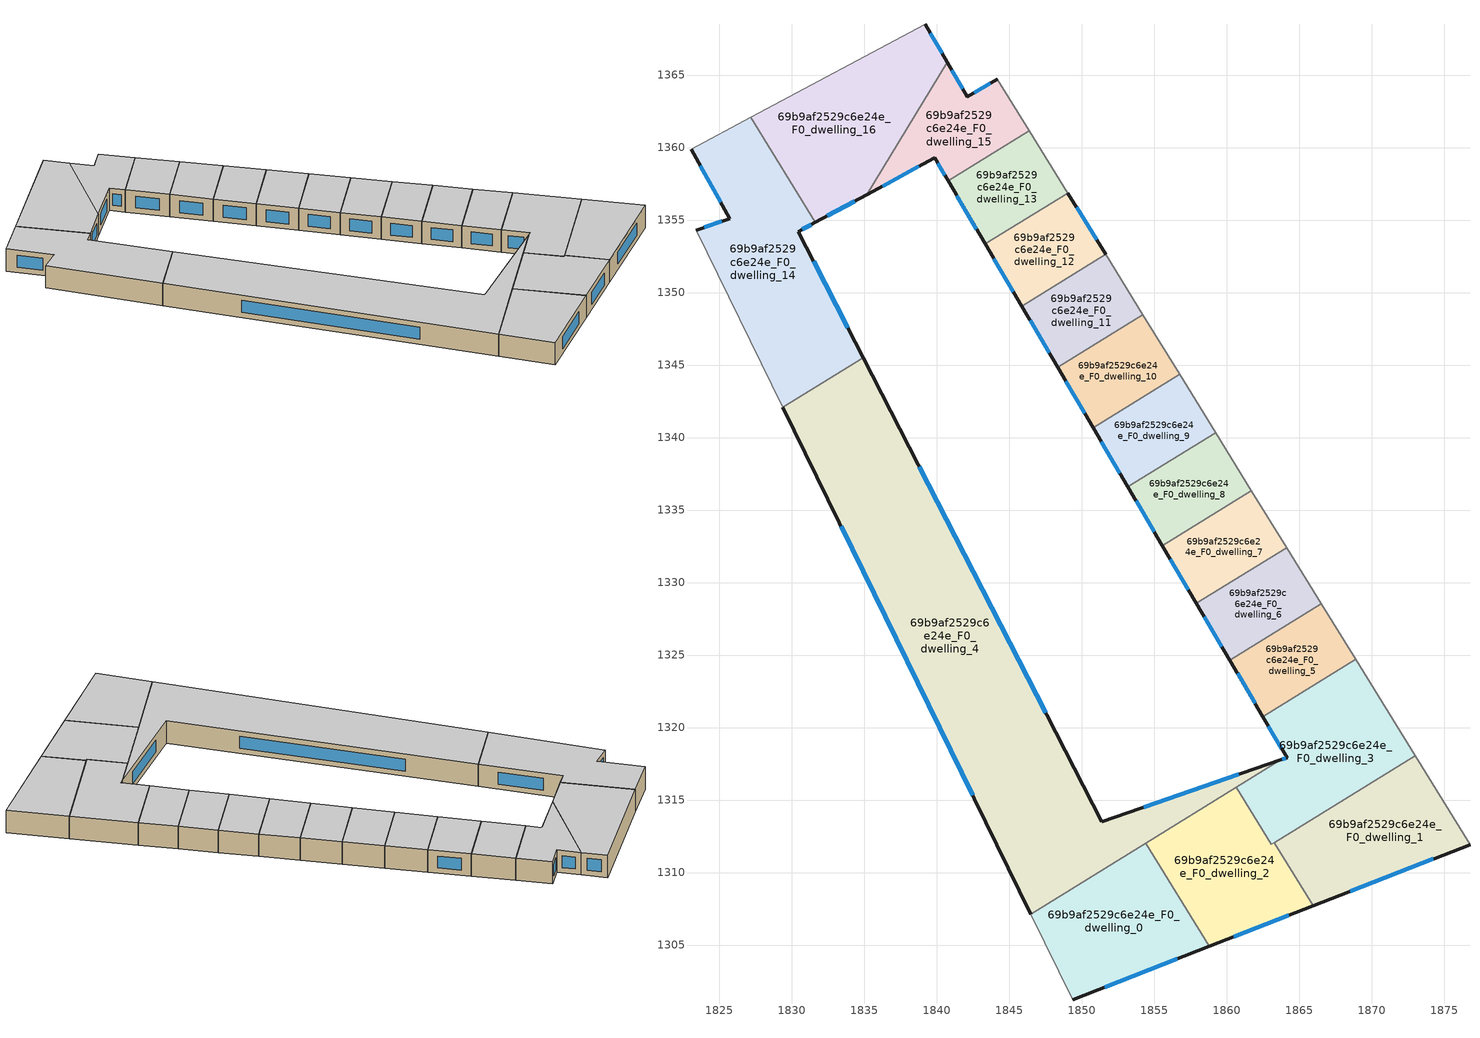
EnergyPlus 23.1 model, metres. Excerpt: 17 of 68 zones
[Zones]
69b9af2529c6e24e_F0_dwelling_0
 floor ground (EU_floor_Construction): 1854.4,1312.01 1858.78,1304.91 1849.38,1301.23 1846.49,1307.13 z0
 wall outside (EU_wall_Construction): 1849.38,1301.23 1858.78,1304.91 z0:3
 wall to 69b9af2529c6e24e_F0_dwelling_2 (EU_wall_Construction): 1858.78,1304.91 1854.4,1312.01 z0:3
 wall adiabatic (EU_wall_Construction): 1846.49,1307.13 1849.38,1301.23 z0:3
 wall to 69b9af2529c6e24e_F0_dwelling_4 (EU_wall_Construction): 1854.4,1312.01 1846.49,1307.13 z0:3
 window (EU_Window_Construction): 1851.59,1302.09 1856.58,1304.04 z0.7:2.3
 ceiling to 69b9af2529c6e24e_F1_dwelling_0 (EU_floor_Construction): 1858.78,1304.91 1854.4,1312.01 1846.49,1307.13 1849.38,1301.23 z3
69b9af2529c6e24e_F0_dwelling_1
 floor ground (EU_floor_Construction): 1872.99,1318.05 1876.77,1311.93 1865.96,1307.71 1863.28,1312.06 z0
 wall outside (EU_wall_Construction): 1865.96,1307.71 1876.77,1311.93 z0:3
 wall adiabatic (EU_wall_Construction): 1876.77,1311.93 1872.99,1318.05 z0:3
 wall to 69b9af2529c6e24e_F0_dwelling_2 (EU_wall_Construction): 1863.28,1312.06 1865.96,1307.71 z0:3
 wall to 69b9af2529c6e24e_F0_dwelling_3 (EU_wall_Construction): 1872.99,1318.05 1863.28,1312.06 z0:3
 window (EU_Window_Construction): 1868.5,1308.7 1874.23,1310.94 z0.7:2.3
 ceiling to 69b9af2529c6e24e_F1_dwelling_1 (EU_floor_Construction): 1876.77,1311.93 1872.99,1318.05 1863.28,1312.06 1865.96,1307.71 z3
69b9af2529c6e24e_F0_dwelling_10
 floor ground (EU_floor_Construction): 1854.21,1348.47 1856.74,1344.37 1850.78,1340.68 1848.33,1344.84 z0
 wall outside (EU_wall_Construction): 1848.33,1344.84 1850.78,1340.68 z0:3
 wall to 69b9af2529c6e24e_F0_dwelling_11 (EU_wall_Construction): 1854.21,1348.47 1848.33,1344.84 z0:3
 wall adiabatic (EU_wall_Construction): 1856.74,1344.37 1854.21,1348.47 z0:3
 wall to 69b9af2529c6e24e_F0_dwelling_9 (EU_wall_Construction): 1850.78,1340.68 1856.74,1344.37 z0:3
 window (EU_Window_Construction): 1848.91,1343.87 1850.2,1341.66 z0.7:2.3
 ceiling to 69b9af2529c6e24e_F1_dwelling_10 (EU_floor_Construction): 1856.74,1344.37 1854.21,1348.47 1848.33,1344.84 1850.78,1340.68 z3
69b9af2529c6e24e_F0_dwelling_11
 floor ground (EU_floor_Construction): 1851.64,1352.63 1854.21,1348.47 1848.33,1344.84 1845.85,1349.06 z0
 wall outside (EU_wall_Construction): 1845.85,1349.06 1848.33,1344.84 z0:3
 wall to 69b9af2529c6e24e_F0_dwelling_12 (EU_wall_Construction): 1851.64,1352.63 1845.85,1349.06 z0:3
 wall adiabatic (EU_wall_Construction): 1854.21,1348.47 1851.64,1352.63 z0:3
 window (EU_Window_Construction): 1846.44,1348.07 1847.75,1345.83 z0.7:2.3
 ceiling to 69b9af2529c6e24e_F1_dwelling_11 (EU_floor_Construction): 1854.21,1348.47 1851.64,1352.63 1845.85,1349.06 1848.33,1344.84 z3
69b9af2529c6e24e_F0_dwelling_12
 floor ground (EU_floor_Construction): 1849.03,1356.86 1851.64,1352.63 1845.85,1349.06 1843.34,1353.35 z0
 wall outside (EU_wall_Construction): 1851.64,1352.63 1849.03,1356.86 / 1843.34,1353.35 1845.85,1349.06 z0:3
 wall to 69b9af2529c6e24e_F0_dwelling_13 (EU_wall_Construction): 1849.03,1356.86 1843.34,1353.35 z0:3
 window (EU_Window_Construction): 1851.02,1353.62 1849.64,1355.86 / 1843.93,1352.34 1845.26,1350.07 z0.7:2.3
 ceiling to 69b9af2529c6e24e_F1_dwelling_12 (EU_floor_Construction): 1851.64,1352.63 1849.03,1356.86 1843.34,1353.35 1845.85,1349.06 z3
69b9af2529c6e24e_F0_dwelling_13
 floor ground (EU_floor_Construction): 1846.37,1361.15 1849.03,1356.86 1843.34,1353.35 1840.78,1357.7 z0
 wall outside (EU_wall_Construction): 1840.78,1357.7 1843.34,1353.35 z0:3
 wall to 69b9af2529c6e24e_F0_dwelling_15 (EU_wall_Construction): 1846.37,1361.15 1840.78,1357.7 z0:3
 wall adiabatic (EU_wall_Construction): 1849.03,1356.86 1846.37,1361.15 z0:3
 window (EU_Window_Construction): 1841.38,1356.68 1842.74,1354.37 z0.7:2.3
 ceiling to 69b9af2529c6e24e_F1_dwelling_13 (EU_floor_Construction): 1849.03,1356.86 1846.37,1361.15 1840.78,1357.7 1843.34,1353.35 z3
69b9af2529c6e24e_F0_dwelling_14
 floor ground (EU_floor_Construction): 1827.15,1362.07 1831.62,1354.83 1830.46,1354.2 1834.92,1345.51 1829.39,1342.1 1823.41,1354.31 1825.72,1355.08 1823.05,1359.89 z0
 wall outside (EU_wall_Construction): 1823.05,1359.89 1825.72,1355.08 1823.41,1354.31 / 1834.92,1345.51 1830.46,1354.2 1831.62,1354.83 z0:3
 wall adiabatic (EU_wall_Construction): 1827.15,1362.07 1823.05,1359.89 / 1823.41,1354.31 1829.39,1342.1 z0:3
 wall to 69b9af2529c6e24e_F0_dwelling_16 (EU_wall_Construction): 1831.62,1354.83 1827.15,1362.07 z0:3
 wall to 69b9af2529c6e24e_F0_dwelling_4 (EU_wall_Construction): 1829.39,1342.1 1834.92,1345.51 z0:3
 window (EU_Window_Construction): 1825.18,1354.9 1823.95,1354.49 / 1823.67,1358.76 1825.09,1356.21 / 1830.73,1354.35 1831.35,1354.68 / 1833.87,1347.55 1831.51,1352.16 z0.7:2.3
 ceiling to 69b9af2529c6e24e_F1_dwelling_14 (EU_floor_Construction): 1834.92,1345.51 1830.46,1354.2 1831.62,1354.83 1827.15,1362.07 1823.05,1359.89 1825.72,1355.08 1823.41,1354.31 1829.39,1342.1 z3
69b9af2529c6e24e_F0_dwelling_15
 floor ground (EU_floor_Construction): 1844.17,1364.72 1846.37,1361.15 1840.78,1357.7 1839.84,1359.29 1835.15,1356.75 1840.72,1365.89 1842.11,1363.48 z0
 wall outside (EU_wall_Construction): 1835.15,1356.75 1839.84,1359.29 1840.78,1357.7 / 1844.17,1364.72 1842.11,1363.48 1840.72,1365.89 z0:3
 wall adiabatic (EU_wall_Construction): 1846.37,1361.15 1844.17,1364.72 z0:3
 wall to 69b9af2529c6e24e_F0_dwelling_16 (EU_wall_Construction): 1840.72,1365.89 1835.15,1356.75 z0:3
 window (EU_Window_Construction): 1840.06,1358.92 1840.56,1358.08 / 1836.26,1357.34 1838.74,1358.69 / 1841.78,1364.05 1841.04,1365.32 / 1843.69,1364.43 1842.6,1363.77 z0.7:2.3
 ceiling to 69b9af2529c6e24e_F1_dwelling_15 (EU_floor_Construction): 1846.37,1361.15 1844.17,1364.72 1842.11,1363.48 1840.72,1365.89 1835.15,1356.75 1839.84,1359.29 1840.78,1357.7 z3
69b9af2529c6e24e_F0_dwelling_16
 floor ground (EU_floor_Construction): 1839.2,1368.49 1840.72,1365.89 1835.15,1356.75 1831.62,1354.83 1827.15,1362.07 z0
 wall outside (EU_wall_Construction): 1840.72,1365.89 1839.2,1368.49 / 1831.62,1354.83 1835.15,1356.75 z0:3
 wall adiabatic (EU_wall_Construction): 1839.2,1368.49 1827.15,1362.07 z0:3
 window (EU_Window_Construction): 1840.36,1366.5 1839.56,1367.88 / 1832.45,1355.28 1834.32,1356.3 z0.7:2.3
 ceiling to 69b9af2529c6e24e_F1_dwelling_16 (EU_floor_Construction): 1835.15,1356.75 1840.72,1365.89 1839.2,1368.49 1827.15,1362.07 1831.62,1354.83 z3
69b9af2529c6e24e_F0_dwelling_2
 floor ground (EU_floor_Construction): 1863.28,1312.06 1865.96,1307.71 1858.78,1304.91 1854.4,1312.01 1860.65,1315.87 1863.08,1311.94 z0
 wall outside (EU_wall_Construction): 1858.78,1304.91 1865.96,1307.71 z0:3
 wall to 69b9af2529c6e24e_F0_dwelling_3 (EU_wall_Construction): 1863.28,1312.06 1863.08,1311.94 1860.65,1315.87 z0:3
 wall to 69b9af2529c6e24e_F0_dwelling_4 (EU_wall_Construction): 1860.65,1315.87 1854.4,1312.02 z0:3
 window (EU_Window_Construction): 1860.47,1305.56 1864.28,1307.05 z0.7:2.3
 ceiling to 69b9af2529c6e24e_F1_dwelling_2 (EU_floor_Construction): 1865.96,1307.71 1863.28,1312.06 1863.08,1311.94 1860.65,1315.87 1854.4,1312.01 1858.78,1304.91 z3
69b9af2529c6e24e_F0_dwelling_3
 floor ground (EU_floor_Construction): 1868.88,1324.71 1872.99,1318.05 1863.08,1311.94 1860.65,1315.87 1863.72,1317.76 1864.15,1317.91 1862.48,1320.76 z0
 wall outside (EU_wall_Construction): 1862.48,1320.76 1864.15,1317.91 1863.72,1317.76 z0:3
 wall to 69b9af2529c6e24e_F0_dwelling_5 (EU_wall_Construction): 1868.88,1324.71 1862.48,1320.76 z0:3
 wall adiabatic (EU_wall_Construction): 1872.99,1318.05 1868.88,1324.71 z0:3
 wall to 69b9af2529c6e24e_F0_dwelling_4 (EU_wall_Construction): 1863.72,1317.76 1860.65,1315.87 z0:3
 window (EU_Window_Construction): 1864.05,1317.88 1863.82,1317.8 / 1862.88,1320.09 1863.76,1318.58 z0.7:2.3
 ceiling to 69b9af2529c6e24e_F1_dwelling_3 (EU_floor_Construction): 1872.99,1318.05 1868.88,1324.71 1862.48,1320.76 1864.15,1317.91 1863.72,1317.76 1860.65,1315.87 1863.08,1311.94 z3
69b9af2529c6e24e_F0_dwelling_4
 floor ground (EU_floor_Construction): 1863.72,1317.76 1846.49,1307.13 1829.39,1342.1 1834.92,1345.51 1851.38,1313.5 z0
 wall outside (EU_wall_Construction): 1863.72,1317.76 1851.38,1313.5 1834.92,1345.51 / 1829.39,1342.1 1846.49,1307.13 z0:3
 window (EU_Window_Construction): 1860.82,1316.76 1854.28,1314.5 / 1833.4,1333.89 1842.47,1315.35 / 1847.51,1321.02 1838.79,1338 z0.7:2.3
 ceiling to 69b9af2529c6e24e_F1_dwelling_4 (EU_floor_Construction): 1863.72,1317.76 1851.38,1313.5 1834.92,1345.51 1829.39,1342.1 1846.49,1307.13 z3
69b9af2529c6e24e_F0_dwelling_5
 floor ground (EU_floor_Construction): 1866.52,1328.53 1868.88,1324.71 1862.48,1320.76 1860.2,1324.64 z0
 wall outside (EU_wall_Construction): 1860.2,1324.64 1862.48,1320.76 z0:3
 wall to 69b9af2529c6e24e_F0_dwelling_6 (EU_wall_Construction): 1866.52,1328.53 1860.2,1324.64 z0:3
 wall adiabatic (EU_wall_Construction): 1868.88,1324.71 1866.52,1328.53 z0:3
 window (EU_Window_Construction): 1860.74,1323.73 1861.95,1321.67 z0.7:2.3
 ceiling to 69b9af2529c6e24e_F1_dwelling_5 (EU_floor_Construction): 1868.88,1324.71 1866.52,1328.53 1860.2,1324.64 1862.48,1320.76 z3
69b9af2529c6e24e_F0_dwelling_6
 floor ground (EU_floor_Construction): 1864.12,1332.41 1866.52,1328.53 1860.2,1324.64 1857.9,1328.57 z0
 wall outside (EU_wall_Construction): 1857.9,1328.57 1860.2,1324.64 z0:3
 wall to 69b9af2529c6e24e_F0_dwelling_7 (EU_wall_Construction): 1864.12,1332.41 1857.9,1328.57 z0:3
 wall adiabatic (EU_wall_Construction): 1866.52,1328.53 1864.12,1332.41 z0:3
 window (EU_Window_Construction): 1858.44,1327.64 1859.66,1325.56 z0.7:2.3
 ceiling to 69b9af2529c6e24e_F1_dwelling_6 (EU_floor_Construction): 1866.52,1328.53 1864.12,1332.41 1857.9,1328.57 1860.2,1324.64 z3
69b9af2529c6e24e_F0_dwelling_7
 floor ground (EU_floor_Construction): 1861.7,1336.34 1864.12,1332.41 1857.9,1328.57 1855.55,1332.55 z0
 wall outside (EU_wall_Construction): 1855.55,1332.55 1857.9,1328.57 z0:3
 wall to 69b9af2529c6e24e_F0_dwelling_8 (EU_wall_Construction): 1861.7,1336.34 1855.55,1332.55 z0:3
 wall adiabatic (EU_wall_Construction): 1864.12,1332.41 1861.7,1336.34 z0:3
 window (EU_Window_Construction): 1856.1,1331.61 1857.35,1329.5 z0.7:2.3
 ceiling to 69b9af2529c6e24e_F1_dwelling_7 (EU_floor_Construction): 1864.12,1332.41 1861.7,1336.34 1855.55,1332.55 1857.9,1328.57 z3
69b9af2529c6e24e_F0_dwelling_8
 floor ground (EU_floor_Construction): 1859.24,1340.32 1861.7,1336.34 1855.55,1332.55 1853.18,1336.59 z0
 wall outside (EU_wall_Construction): 1853.18,1336.59 1855.55,1332.55 z0:3
 wall to 69b9af2529c6e24e_F0_dwelling_9 (EU_wall_Construction): 1859.24,1340.32 1853.18,1336.59 z0:3
 wall adiabatic (EU_wall_Construction): 1861.7,1336.34 1859.24,1340.32 z0:3
 window (EU_Window_Construction): 1853.74,1335.64 1855,1333.5 z0.7:2.3
 ceiling to 69b9af2529c6e24e_F1_dwelling_8 (EU_floor_Construction): 1861.7,1336.34 1859.24,1340.32 1853.18,1336.59 1855.55,1332.55 z3
69b9af2529c6e24e_F0_dwelling_9
 floor ground (EU_floor_Construction): 1856.74,1344.37 1859.24,1340.32 1853.18,1336.59 1850.78,1340.68 z0
 wall outside (EU_wall_Construction): 1850.78,1340.68 1853.18,1336.59 z0:3
 wall adiabatic (EU_wall_Construction): 1859.24,1340.32 1856.74,1344.37 z0:3
 window (EU_Window_Construction): 1851.34,1339.72 1852.62,1337.55 z0.7:2.3
 ceiling to 69b9af2529c6e24e_F1_dwelling_9 (EU_floor_Construction): 1859.24,1340.32 1856.74,1344.37 1850.78,1340.68 1853.18,1336.59 z3
[Building]
EU S2 Campaign: North Axis=0; Terrain=City; Solar Distribution=FullExterior
[Site:Location]
Budapest.Ferenc.Liszt.Intl.AP: Latitude=47.437; Longitude=19.256; Time Zone=1; Elevation=185
[SizingPeriod:WeatherFileDays]
AnnualSizingPeriod: Begin Month=1; Begin Day of Month=1; End Month=12; End Day of Month=31; Day of Week for Start Day=Monday; Use Weather File Daylight Saving Period=No; Use Weather File Rain and Snow Indicators=No
[MATERIAL]
EU_InternalMass_Material: Roughness=MediumRough; Thickness=0.1; Conductivity=1; Density=1800; Specific Heat=900; Thermal Absorptance=0.9; Solar Absorptance=0.7; Visible Absorptance=0.7
[MATERIAL:NOMASS] Roughness=MediumRough; Thermal Absorptance=0.9; Solar Absorptance=0.7; Visible Absorptance=0.7
Name | Thermal Resistance
EU_wall_NoMass | 0.832559
EU_floor_NoMass | 0.872794
[WINDOWMATERIAL:SIMPLEGLAZINGSYSTEM]
EU_Window_SimpleGlazing: UFactor=2.79869; Solar Heat Gain Coefficient=0.75; Visible Transmittance=0.75
[CONSTRUCTION]
EU_wall_Construction: EU_wall_NoMass
EU_floor_Construction: EU_floor_NoMass
EU_Window_Construction: EU_Window_SimpleGlazing
EU_InternalMass_Construction: EU_InternalMass_Material
[ZONE] Type=1; Multiplier=1; Ceiling Height=autocalculate; Floor Area=autocalculate; Part of Total Floor Area=Yes
Name | Volume
69b9af2529c6e24e_F0_dwelling_0 | 215.676
69b9af2529c6e24e_F0_dwelling_1 | 210.775
69b9af2529c6e24e_F0_dwelling_10 | 100.59
69b9af2529c6e24e_F0_dwelling_11 | 100.532
69b9af2529c6e24e_F0_dwelling_12 | 100.493
69b9af2529c6e24e_F0_dwelling_13 | 100.437
69b9af2529c6e24e_F0_dwelling_14 | 338.41
69b9af2529c6e24e_F0_dwelling_15 | 128.055
69b9af2529c6e24e_F0_dwelling_16 | 267.059
69b9af2529c6e24e_F0_dwelling_2 | 202.454
69b9af2529c6e24e_F0_dwelling_3 | 233.777
69b9af2529c6e24e_F0_dwelling_4 | 856.528
69b9af2529c6e24e_F0_dwelling_5 | 100.782
69b9af2529c6e24e_F0_dwelling_6 | 100.745
69b9af2529c6e24e_F0_dwelling_7 | 100.714
69b9af2529c6e24e_F0_dwelling_8 | 100.673
69b9af2529c6e24e_F0_dwelling_9 | 100.634
[INTERNALMASS] Construction=EU_InternalMass_Construction
Name | Zone or ZoneList | Surface Area
69b9af2529c6e24e_F0_dwelling_0_EU_InternalMass | 69b9af2529c6e24e_F0_dwelling_0 | 71.8936
69b9af2529c6e24e_F0_dwelling_1_EU_InternalMass | 69b9af2529c6e24e_F0_dwelling_1 | 70.2612
69b9af2529c6e24e_F0_dwelling_2_EU_InternalMass | 69b9af2529c6e24e_F0_dwelling_2 | 67.4808
69b9af2529c6e24e_F0_dwelling_3_EU_InternalMass | 69b9af2529c6e24e_F0_dwelling_3 | 77.9284
69b9af2529c6e24e_F0_dwelling_4_EU_InternalMass | 69b9af2529c6e24e_F0_dwelling_4 | 285.512
69b9af2529c6e24e_F0_dwelling_5_EU_InternalMass | 69b9af2529c6e24e_F0_dwelling_5 | 33.5942
69b9af2529c6e24e_F0_dwelling_6_EU_InternalMass | 69b9af2529c6e24e_F0_dwelling_6 | 33.5815
69b9af2529c6e24e_F0_dwelling_7_EU_InternalMass | 69b9af2529c6e24e_F0_dwelling_7 | 33.5711
69b9af2529c6e24e_F0_dwelling_8_EU_InternalMass | 69b9af2529c6e24e_F0_dwelling_8 | 33.5578
69b9af2529c6e24e_F0_dwelling_9_EU_InternalMass | 69b9af2529c6e24e_F0_dwelling_9 | 33.5446
69b9af2529c6e24e_F0_dwelling_10_EU_InternalMass | 69b9af2529c6e24e_F0_dwelling_10 | 33.5301
69b9af2529c6e24e_F0_dwelling_11_EU_InternalMass | 69b9af2529c6e24e_F0_dwelling_11 | 33.5119
69b9af2529c6e24e_F0_dwelling_12_EU_InternalMass | 69b9af2529c6e24e_F0_dwelling_12 | 33.4976
69b9af2529c6e24e_F0_dwelling_13_EU_InternalMass | 69b9af2529c6e24e_F0_dwelling_13 | 33.479
69b9af2529c6e24e_F0_dwelling_14_EU_InternalMass | 69b9af2529c6e24e_F0_dwelling_14 | 112.805
69b9af2529c6e24e_F0_dwelling_15_EU_InternalMass | 69b9af2529c6e24e_F0_dwelling_15 | 42.6843
69b9af2529c6e24e_F0_dwelling_16_EU_InternalMass | 69b9af2529c6e24e_F0_dwelling_16 | 89.0198
[OTHEREQUIPMENT] Fuel Type=Electricity; Design Level Calculation Method=Watts/Area; Power per Zone Floor Area=1; Fraction Latent=0; Fraction Radiant=0; Fraction Lost=0; Carbon Dioxide Generation Rate=0; EndUse Subcategory=EU_Step8_InternalGains
Name | Zone or ZoneList or Space or SpaceList | Schedule
EU_Step8_InternalGain_69b9af2529c6e24e_F0_dwelling_0_f000 | 69b9af2529c6e24e_F0_dwelling_0 | EU_Step8_GainSchedule_69b9af2529c6e24e_F0_dwelling_0_f000
EU_Step8_InternalGain_69b9af2529c6e24e_F0_dwelling_1_f000 | 69b9af2529c6e24e_F0_dwelling_1 | EU_Step8_GainSchedule_69b9af2529c6e24e_F0_dwelling_1_f000
EU_Step8_InternalGain_69b9af2529c6e24e_F0_dwelling_2_f000 | 69b9af2529c6e24e_F0_dwelling_2 | EU_Step8_GainSchedule_69b9af2529c6e24e_F0_dwelling_2_f000
EU_Step8_InternalGain_69b9af2529c6e24e_F0_dwelling_3_f000 | 69b9af2529c6e24e_F0_dwelling_3 | EU_Step8_GainSchedule_69b9af2529c6e24e_F0_dwelling_3_f000
EU_Step8_InternalGain_69b9af2529c6e24e_F0_dwelling_4_f000 | 69b9af2529c6e24e_F0_dwelling_4 | EU_Step8_GainSchedule_69b9af2529c6e24e_F0_dwelling_4_f000
EU_Step8_InternalGain_69b9af2529c6e24e_F0_dwelling_5_f000 | 69b9af2529c6e24e_F0_dwelling_5 | EU_Step8_GainSchedule_69b9af2529c6e24e_F0_dwelling_5_f000
EU_Step8_InternalGain_69b9af2529c6e24e_F0_dwelling_6_f000 | 69b9af2529c6e24e_F0_dwelling_6 | EU_Step8_GainSchedule_69b9af2529c6e24e_F0_dwelling_6_f000
EU_Step8_InternalGain_69b9af2529c6e24e_F0_dwelling_7_f000 | 69b9af2529c6e24e_F0_dwelling_7 | EU_Step8_GainSchedule_69b9af2529c6e24e_F0_dwelling_7_f000
EU_Step8_InternalGain_69b9af2529c6e24e_F0_dwelling_8_f000 | 69b9af2529c6e24e_F0_dwelling_8 | EU_Step8_GainSchedule_69b9af2529c6e24e_F0_dwelling_8_f000
EU_Step8_InternalGain_69b9af2529c6e24e_F0_dwelling_9_f000 | 69b9af2529c6e24e_F0_dwelling_9 | EU_Step8_GainSchedule_69b9af2529c6e24e_F0_dwelling_9_f000
EU_Step8_InternalGain_69b9af2529c6e24e_F0_dwelling_10_f000 | 69b9af2529c6e24e_F0_dwelling_10 | EU_Step8_GainSchedule_69b9af2529c6e24e_F0_dwelling_10_f000
EU_Step8_InternalGain_69b9af2529c6e24e_F0_dwelling_11_f000 | 69b9af2529c6e24e_F0_dwelling_11 | EU_Step8_GainSchedule_69b9af2529c6e24e_F0_dwelling_11_f000
EU_Step8_InternalGain_69b9af2529c6e24e_F0_dwelling_12_f000 | 69b9af2529c6e24e_F0_dwelling_12 | EU_Step8_GainSchedule_69b9af2529c6e24e_F0_dwelling_12_f000
EU_Step8_InternalGain_69b9af2529c6e24e_F0_dwelling_13_f000 | 69b9af2529c6e24e_F0_dwelling_13 | EU_Step8_GainSchedule_69b9af2529c6e24e_F0_dwelling_13_f000
EU_Step8_InternalGain_69b9af2529c6e24e_F0_dwelling_14_f000 | 69b9af2529c6e24e_F0_dwelling_14 | EU_Step8_GainSchedule_69b9af2529c6e24e_F0_dwelling_14_f000
EU_Step8_InternalGain_69b9af2529c6e24e_F0_dwelling_15_f000 | 69b9af2529c6e24e_F0_dwelling_15 | EU_Step8_GainSchedule_69b9af2529c6e24e_F0_dwelling_15_f000
EU_Step8_InternalGain_69b9af2529c6e24e_F0_dwelling_16_f000 | 69b9af2529c6e24e_F0_dwelling_16 | EU_Step8_GainSchedule_69b9af2529c6e24e_F0_dwelling_16_f000
[ZONEVENTILATION:DESIGNFLOWRATE] Schedule=EU_AlwaysOn; Design Flow Rate Calculation Method=AirChanges/Hour; Air Changes per Hour=0.475469; Ventilation Type=Natural; Fan Pressure Rise=0; Fan Total Efficiency=1; Constant Term Coefficient=1; Temperature Term Coefficient=0; Velocity Term Coefficient=0; Velocity Squared Term Coefficient=0; Minimum Indoor Temperature=-100; Maximum Indoor Temperature=100; Delta Temperature=-100; Minimum Outdoor Temperature=-100; Maximum Outdoor Temperature=100; Maximum Wind Speed=40
Name | Zone or ZoneList or Space or SpaceList
EU_ConstantAir_69b9af2529c6e24e_F0_dwelling_0 | 69b9af2529c6e24e_F0_dwelling_0
EU_ConstantAir_69b9af2529c6e24e_F0_dwelling_1 | 69b9af2529c6e24e_F0_dwelling_1
EU_ConstantAir_69b9af2529c6e24e_F0_dwelling_2 | 69b9af2529c6e24e_F0_dwelling_2
EU_ConstantAir_69b9af2529c6e24e_F0_dwelling_3 | 69b9af2529c6e24e_F0_dwelling_3
EU_ConstantAir_69b9af2529c6e24e_F0_dwelling_4 | 69b9af2529c6e24e_F0_dwelling_4
EU_ConstantAir_69b9af2529c6e24e_F0_dwelling_5 | 69b9af2529c6e24e_F0_dwelling_5
EU_ConstantAir_69b9af2529c6e24e_F0_dwelling_6 | 69b9af2529c6e24e_F0_dwelling_6
EU_ConstantAir_69b9af2529c6e24e_F0_dwelling_7 | 69b9af2529c6e24e_F0_dwelling_7
EU_ConstantAir_69b9af2529c6e24e_F0_dwelling_8 | 69b9af2529c6e24e_F0_dwelling_8
EU_ConstantAir_69b9af2529c6e24e_F0_dwelling_9 | 69b9af2529c6e24e_F0_dwelling_9
EU_ConstantAir_69b9af2529c6e24e_F0_dwelling_10 | 69b9af2529c6e24e_F0_dwelling_10
EU_ConstantAir_69b9af2529c6e24e_F0_dwelling_11 | 69b9af2529c6e24e_F0_dwelling_11
EU_ConstantAir_69b9af2529c6e24e_F0_dwelling_12 | 69b9af2529c6e24e_F0_dwelling_12
EU_ConstantAir_69b9af2529c6e24e_F0_dwelling_13 | 69b9af2529c6e24e_F0_dwelling_13
EU_ConstantAir_69b9af2529c6e24e_F0_dwelling_14 | 69b9af2529c6e24e_F0_dwelling_14
EU_ConstantAir_69b9af2529c6e24e_F0_dwelling_15 | 69b9af2529c6e24e_F0_dwelling_15
EU_ConstantAir_69b9af2529c6e24e_F0_dwelling_16 | 69b9af2529c6e24e_F0_dwelling_16
[HVACTEMPLATE:THERMOSTAT] Constant Heating Setpoint=20; Constant Cooling Setpoint=50
EU_HeatOnly_69b9af2529c6e24e_F0_dwelling_0; EU_HeatOnly_69b9af2529c6e24e_F0_dwelling_1; EU_HeatOnly_69b9af2529c6e24e_F0_dwelling_2; EU_HeatOnly_69b9af2529c6e24e_F0_dwelling_3; EU_HeatOnly_69b9af2529c6e24e_F0_dwelling_4; EU_HeatOnly_69b9af2529c6e24e_F0_dwelling_5; EU_HeatOnly_69b9af2529c6e24e_F0_dwelling_6; EU_HeatOnly_69b9af2529c6e24e_F0_dwelling_7; EU_HeatOnly_69b9af2529c6e24e_F0_dwelling_8; EU_HeatOnly_69b9af2529c6e24e_F0_dwelling_9; EU_HeatOnly_69b9af2529c6e24e_F0_dwelling_10; EU_HeatOnly_69b9af2529c6e24e_F0_dwelling_11; EU_HeatOnly_69b9af2529c6e24e_F0_dwelling_12; EU_HeatOnly_69b9af2529c6e24e_F0_dwelling_13; EU_HeatOnly_69b9af2529c6e24e_F0_dwelling_14; EU_HeatOnly_69b9af2529c6e24e_F0_dwelling_15; EU_HeatOnly_69b9af2529c6e24e_F0_dwelling_16; EU_HeatOnly_69b9af2529c6e24e_F1_dwelling_0; EU_HeatOnly_69b9af2529c6e24e_F1_dwelling_1; EU_HeatOnly_69b9af2529c6e24e_F1_dwelling_2; EU_HeatOnly_69b9af2529c6e24e_F1_dwelling_3; EU_HeatOnly_69b9af2529c6e24e_F1_dwelling_4; EU_HeatOnly_69b9af2529c6e24e_F1_dwelling_5; EU_HeatOnly_69b9af2529c6e24e_F1_dwelling_6; EU_HeatOnly_69b9af2529c6e24e_F1_dwelling_7; EU_HeatOnly_69b9af2529c6e24e_F1_dwelling_8; EU_HeatOnly_69b9af2529c6e24e_F1_dwelling_9; EU_HeatOnly_69b9af2529c6e24e_F1_dwelling_10; EU_HeatOnly_69b9af2529c6e24e_F1_dwelling_11; EU_HeatOnly_69b9af2529c6e24e_F1_dwelling_12; EU_HeatOnly_69b9af2529c6e24e_F1_dwelling_13; EU_HeatOnly_69b9af2529c6e24e_F1_dwelling_14; EU_HeatOnly_69b9af2529c6e24e_F1_dwelling_15; EU_HeatOnly_69b9af2529c6e24e_F1_dwelling_16; EU_HeatOnly_69b9af2529c6e24e_F2_dwelling_0; EU_HeatOnly_69b9af2529c6e24e_F2_dwelling_1; EU_HeatOnly_69b9af2529c6e24e_F2_dwelling_2; EU_HeatOnly_69b9af2529c6e24e_F2_dwelling_3; EU_HeatOnly_69b9af2529c6e24e_F2_dwelling_4; EU_HeatOnly_69b9af2529c6e24e_F2_dwelling_5; EU_HeatOnly_69b9af2529c6e24e_F2_dwelling_6; EU_HeatOnly_69b9af2529c6e24e_F2_dwelling_7; EU_HeatOnly_69b9af2529c6e24e_F2_dwelling_8; EU_HeatOnly_69b9af2529c6e24e_F2_dwelling_9; EU_HeatOnly_69b9af2529c6e24e_F2_dwelling_10; EU_HeatOnly_69b9af2529c6e24e_F2_dwelling_11; EU_HeatOnly_69b9af2529c6e24e_F2_dwelling_12; EU_HeatOnly_69b9af2529c6e24e_F2_dwelling_13; EU_HeatOnly_69b9af2529c6e24e_F2_dwelling_14; EU_HeatOnly_69b9af2529c6e24e_F2_dwelling_15; EU_HeatOnly_69b9af2529c6e24e_F2_dwelling_16; EU_HeatOnly_69b9af2529c6e24e_F3_dwelling_0; EU_HeatOnly_69b9af2529c6e24e_F3_dwelling_1; EU_HeatOnly_69b9af2529c6e24e_F3_dwelling_2; EU_HeatOnly_69b9af2529c6e24e_F3_dwelling_3; EU_HeatOnly_69b9af2529c6e24e_F3_dwelling_4; EU_HeatOnly_69b9af2529c6e24e_F3_dwelling_5; EU_HeatOnly_69b9af2529c6e24e_F3_dwelling_6; EU_HeatOnly_69b9af2529c6e24e_F3_dwelling_7; EU_HeatOnly_69b9af2529c6e24e_F3_dwelling_8; EU_HeatOnly_69b9af2529c6e24e_F3_dwelling_9; EU_HeatOnly_69b9af2529c6e24e_F3_dwelling_10; EU_HeatOnly_69b9af2529c6e24e_F3_dwelling_11; EU_HeatOnly_69b9af2529c6e24e_F3_dwelling_12; EU_HeatOnly_69b9af2529c6e24e_F3_dwelling_13; EU_HeatOnly_69b9af2529c6e24e_F3_dwelling_14; EU_HeatOnly_69b9af2529c6e24e_F3_dwelling_15; EU_HeatOnly_69b9af2529c6e24e_F3_dwelling_16
[HVACTEMPLATE:ZONE:IDEALLOADSAIRSYSTEM] System Availability Schedule=EU_AlwaysOn; Maximum Heating Supply Air Temperature=50; Minimum Cooling Supply Air Temperature=13; Maximum Heating Supply Air Humidity Ratio=0.0156; Minimum Cooling Supply Air Humidity Ratio=0.0077; Heating Limit=NoLimit; Cooling Limit=NoLimit; Heating Availability Schedule=EU_AlwaysOn; Cooling Availability Schedule=EU_CoolingOff; Dehumidification Control Type=ConstantSensibleHeatRatio; Cooling Sensible Heat Ratio=0.7; Dehumidification Setpoint=60; Humidification Control Type=None; Humidification Setpoint=30; Outdoor Air Method=None; Outdoor Air Flow Rate per Person=0.00944; Outdoor Air Flow Rate per Zone Floor Area=0; Outdoor Air Flow Rate per Zone=0; Demand Controlled Ventilation Type=None; Outdoor Air Economizer Type=NoEconomizer; Heat Recovery Type=None; Sensible Heat Recovery Effectiveness=0.7; Latent Heat Recovery Effectiveness=0.65
Name | Template Thermostat
69b9af2529c6e24e_F0_dwelling_0 | EU_HeatOnly_69b9af2529c6e24e_F0_dwelling_0
69b9af2529c6e24e_F0_dwelling_1 | EU_HeatOnly_69b9af2529c6e24e_F0_dwelling_1
69b9af2529c6e24e_F0_dwelling_2 | EU_HeatOnly_69b9af2529c6e24e_F0_dwelling_2
69b9af2529c6e24e_F0_dwelling_3 | EU_HeatOnly_69b9af2529c6e24e_F0_dwelling_3
69b9af2529c6e24e_F0_dwelling_4 | EU_HeatOnly_69b9af2529c6e24e_F0_dwelling_4
69b9af2529c6e24e_F0_dwelling_5 | EU_HeatOnly_69b9af2529c6e24e_F0_dwelling_5
69b9af2529c6e24e_F0_dwelling_6 | EU_HeatOnly_69b9af2529c6e24e_F0_dwelling_6
69b9af2529c6e24e_F0_dwelling_7 | EU_HeatOnly_69b9af2529c6e24e_F0_dwelling_7
69b9af2529c6e24e_F0_dwelling_8 | EU_HeatOnly_69b9af2529c6e24e_F0_dwelling_8
69b9af2529c6e24e_F0_dwelling_9 | EU_HeatOnly_69b9af2529c6e24e_F0_dwelling_9
69b9af2529c6e24e_F0_dwelling_10 | EU_HeatOnly_69b9af2529c6e24e_F0_dwelling_10
69b9af2529c6e24e_F0_dwelling_11 | EU_HeatOnly_69b9af2529c6e24e_F0_dwelling_11
69b9af2529c6e24e_F0_dwelling_12 | EU_HeatOnly_69b9af2529c6e24e_F0_dwelling_12
69b9af2529c6e24e_F0_dwelling_13 | EU_HeatOnly_69b9af2529c6e24e_F0_dwelling_13
69b9af2529c6e24e_F0_dwelling_14 | EU_HeatOnly_69b9af2529c6e24e_F0_dwelling_14
69b9af2529c6e24e_F0_dwelling_15 | EU_HeatOnly_69b9af2529c6e24e_F0_dwelling_15
69b9af2529c6e24e_F0_dwelling_16 | EU_HeatOnly_69b9af2529c6e24e_F0_dwelling_16
[SIZING:ZONE] Zone Cooling Design Supply Air Temperature Input Method=SupplyAirTemperature; Zone Cooling Design Supply Air Temperature=13; Zone Heating Design Supply Air Temperature Input Method=SupplyAirTemperature; Zone Heating Design Supply Air Temperature=50; Zone Cooling Design Supply Air Humidity Ratio=0.008; Zone Heating Design Supply Air Humidity Ratio=0.008; Cooling Design Air Flow Method=DesignDay; Cooling Design Air Flow Rate=0; Cooling Minimum Air Flow per Zone Floor Area=0.000762; Cooling Minimum Air Flow=0; Cooling Minimum Air Flow Fraction=0.2; Heating Design Air Flow Method=DesignDay; Heating Design Air Flow Rate=0; Heating Maximum Air Flow per Zone Floor Area=0.002032; Heating Maximum Air Flow=0.141576; Heating Maximum Air Flow Fraction=0.3; Account for Dedicated Outdoor Air System=No; Dedicated Outdoor Air System Control Strategy=NeutralSupplyAir; Dedicated Outdoor Air Low Setpoint Temperature for Design=autosize; Dedicated Outdoor Air High Setpoint Temperature for Design=autosize; Zone Load Sizing Method=Sensible Load Only No Latent Load; Zone Latent Cooling Design Supply Air Humidity Ratio Input Method=HumidityRatioDifference; Zone Cooling Design Supply Air Humidity Ratio Difference=0.005; Zone Latent Heating Design Supply Air Humidity Ratio Input Method=HumidityRatioDifference; Zone Humidification Design Supply Air Humidity Ratio Difference=0.005
69b9af2529c6e24e_F0_dwelling_0; 69b9af2529c6e24e_F0_dwelling_1; 69b9af2529c6e24e_F0_dwelling_2; 69b9af2529c6e24e_F0_dwelling_3; 69b9af2529c6e24e_F0_dwelling_4; 69b9af2529c6e24e_F0_dwelling_5; 69b9af2529c6e24e_F0_dwelling_6; 69b9af2529c6e24e_F0_dwelling_7; 69b9af2529c6e24e_F0_dwelling_8; 69b9af2529c6e24e_F0_dwelling_9; 69b9af2529c6e24e_F0_dwelling_10; 69b9af2529c6e24e_F0_dwelling_11; 69b9af2529c6e24e_F0_dwelling_12; 69b9af2529c6e24e_F0_dwelling_13; 69b9af2529c6e24e_F0_dwelling_14; 69b9af2529c6e24e_F0_dwelling_15; 69b9af2529c6e24e_F0_dwelling_16
[SCHEDULE:CONSTANT]
Name | Hourly Value
EU_AlwaysOn | 1
EU_CoolingOff | 0
[SCHEDULE:FILE] Column Number=1; Rows to Skip at Top=0; Number of Hours of Data=8760; Column Separator=Comma; Interpolate to Timestep=No; Minutes per Item=60; Adjust Schedule for Daylight Savings=Yes
Name | File
EU_Step8_GainSchedule_69b9af2529c6e24e_F0_dwelling_0_f000 | ../../schedules/69b9af2529c6e24e/69b9af2529c6e24e_F0_dwelling_0_f000_gain.csv
EU_Step8_GainSchedule_69b9af2529c6e24e_F0_dwelling_1_f000 | ../../schedules/69b9af2529c6e24e/69b9af2529c6e24e_F0_dwelling_1_f000_gain.csv
EU_Step8_GainSchedule_69b9af2529c6e24e_F0_dwelling_2_f000 | ../../schedules/69b9af2529c6e24e/69b9af2529c6e24e_F0_dwelling_2_f000_gain.csv
EU_Step8_GainSchedule_69b9af2529c6e24e_F0_dwelling_3_f000 | ../../schedules/69b9af2529c6e24e/69b9af2529c6e24e_F0_dwelling_3_f000_gain.csv
EU_Step8_GainSchedule_69b9af2529c6e24e_F0_dwelling_4_f000 | ../../schedules/69b9af2529c6e24e/69b9af2529c6e24e_F0_dwelling_4_f000_gain.csv
EU_Step8_GainSchedule_69b9af2529c6e24e_F0_dwelling_5_f000 | ../../schedules/69b9af2529c6e24e/69b9af2529c6e24e_F0_dwelling_5_f000_gain.csv
EU_Step8_GainSchedule_69b9af2529c6e24e_F0_dwelling_6_f000 | ../../schedules/69b9af2529c6e24e/69b9af2529c6e24e_F0_dwelling_6_f000_gain.csv
EU_Step8_GainSchedule_69b9af2529c6e24e_F0_dwelling_7_f000 | ../../schedules/69b9af2529c6e24e/69b9af2529c6e24e_F0_dwelling_7_f000_gain.csv
EU_Step8_GainSchedule_69b9af2529c6e24e_F0_dwelling_8_f000 | ../../schedules/69b9af2529c6e24e/69b9af2529c6e24e_F0_dwelling_8_f000_gain.csv
EU_Step8_GainSchedule_69b9af2529c6e24e_F0_dwelling_9_f000 | ../../schedules/69b9af2529c6e24e/69b9af2529c6e24e_F0_dwelling_9_f000_gain.csv
EU_Step8_GainSchedule_69b9af2529c6e24e_F0_dwelling_10_f000 | ../../schedules/69b9af2529c6e24e/69b9af2529c6e24e_F0_dwelling_10_f000_gain.csv
EU_Step8_GainSchedule_69b9af2529c6e24e_F0_dwelling_11_f000 | ../../schedules/69b9af2529c6e24e/69b9af2529c6e24e_F0_dwelling_11_f000_gain.csv
EU_Step8_GainSchedule_69b9af2529c6e24e_F0_dwelling_12_f000 | ../../schedules/69b9af2529c6e24e/69b9af2529c6e24e_F0_dwelling_12_f000_gain.csv
EU_Step8_GainSchedule_69b9af2529c6e24e_F0_dwelling_13_f000 | ../../schedules/69b9af2529c6e24e/69b9af2529c6e24e_F0_dwelling_13_f000_gain.csv
EU_Step8_GainSchedule_69b9af2529c6e24e_F0_dwelling_14_f000 | ../../schedules/69b9af2529c6e24e/69b9af2529c6e24e_F0_dwelling_14_f000_gain.csv
EU_Step8_GainSchedule_69b9af2529c6e24e_F0_dwelling_15_f000 | ../../schedules/69b9af2529c6e24e/69b9af2529c6e24e_F0_dwelling_15_f000_gain.csv
EU_Step8_GainSchedule_69b9af2529c6e24e_F0_dwelling_16_f000 | ../../schedules/69b9af2529c6e24e/69b9af2529c6e24e_F0_dwelling_16_f000_gain.csv
